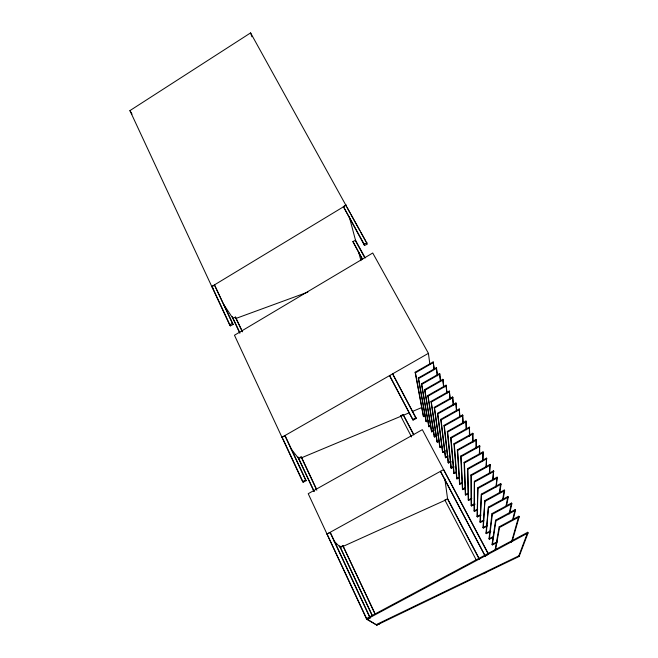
<?xml version="1.0" encoding="UTF-8"?>
<svg xmlns="http://www.w3.org/2000/svg" width="658" height="658" viewBox="0 0 658 658"><rect width="100%" height="100%" fill="white"/><g stroke="black" fill="none" stroke-linecap="round" stroke-linejoin="round"><path stroke-width="0.99" d="M472.74 441.46L472.757 433.252L453.979 443.689L456.668 478.366L456.956 478.901L459.629 477.708M473.069 442.053L472.757 433.252M477.083 510.18L474.393 511.422L474.097 510.871L474.41 481.278L493.582 470.774L493.089 479.559M474.393 511.422L474.41 481.278M476.03 448.443L476.178 439.412L457.335 449.866L459.539 483.72L459.827 484.255L462.5 483.054M476.376 448.04L476.178 439.412M480.949 515.272L477.346 516.933L477.05 516.382L477.889 487.677L497.119 477.157L496.371 486.698M477.346 516.933L477.889 487.677M479.337 454.678L479.616 445.614L460.715 456.076L462.426 489.1L462.714 489.634L465.387 488.425M479.698 454.267L479.616 445.614M482.651 460.945L483.079 451.849L464.104 462.327L465.321 494.503L465.609 495.038L468.29 493.829M483.918 520.799L480.324 522.468L480.019 521.917L481.385 494.109L500.68 483.581L501.042 484.222L499.874 492.151M483.03 460.542L483.079 451.849M480.324 522.468L481.385 494.109M485.974 467.246L486.558 458.124L467.525 468.603L468.233 499.932L468.529 500.475L471.21 499.249M486.369 466.843L486.558 458.124M486.912 526.359L483.309 528.037L483.005 527.486L484.897 500.574L504.267 490.037L504.628 490.679L503.099 499.619M483.309 528.037L484.897 500.574M489.305 473.587L490.062 464.433L470.955 474.928L471.161 505.385L471.449 505.936L475.035 504.291M489.725 473.184L490.062 464.433M490.819 531.516L486.303 533.638L486.007 533.07L488.433 507.079L507.869 496.527L508.231 497.185L506.471 506.125M486.303 533.638L488.433 507.079M492.645 479.962L493.582 470.774M483.424 573.669L486.204 572.328M485.259 556.191L440.457 471.325L485.259 556.191L488.565 554.085L422.329 429.666L308.224 493.697L366.687 619.301L376.82 625.1L519.154 556.438L528.078 532.947L527.708 532.273L366.366 618.627L376.82 625.1L379.724 623.611L376.516 624.927M492.941 537.553L489.322 539.256L489.017 538.696L491.995 513.618L511.496 503.066L511.858 503.715L509.851 512.672M489.322 539.256L492.349 514.276L491.995 513.618M495.91 487.076L497.119 477.157M499.249 493.516L500.68 483.581M496.88 542.76L492.357 544.914L492.052 544.347L495.573 520.207L515.14 509.637L515.51 510.295L513.224 519.261M492.357 544.914L495.926 520.865L495.573 520.207M502.589 499.99L504.267 490.037M495.096 550.022L499.167 526.828L518.808 516.242L519.178 516.908L512.278 540.892M495.581 549.586L499.529 527.486L499.167 526.828M505.936 506.504L507.869 496.527M509.062 514.046L511.496 503.066M512.475 520.239L515.14 509.637M511.414 542.25L518.808 516.242M376.532 624.483L518.841 555.862L527.708 532.273M213.463 289.035L211.794 286.51L214.566 285.144L233.154 324.468L230.341 325.866L229.601 324.789L129.922 110.618L250.591 32.9L367.361 244.085L364.491 245.508L343.361 206.554L346.182 205.156L346.569 206.596M211.794 286.51L346.182 205.156M281.953 437.266L428.407 353.338L372.732 253.001L234.47 335.243L302.581 481.574L303.132 482.224L306.151 480.694L285.531 436.55L284.93 435.777L281.953 437.266L282.562 438.039M425.422 415.856L423.571 416.637L423.3 416.127L415.132 372.231L433.178 361.925L434.362 369.574M423.571 416.637L415.445 372.806L433.49 362.5M428.136 420.906L426.277 421.688L426.006 421.178L418.274 378.005L436.369 367.682L437.504 375.381M426.277 421.688L418.587 378.58L436.69 368.266M430.858 425.973L429 426.762L428.728 426.261L421.433 383.811L439.585 373.481L440.564 380.192M429 426.762L421.745 384.387L439.914 374.065M433.597 431.072L431.738 431.87L431.467 431.36L424.599 389.651L442.826 379.304L443.829 386.929M431.738 431.87L424.92 390.235L443.147 379.896M436.353 436.196L434.486 436.994L434.214 436.484L427.79 395.516L446.075 385.169L447.021 392.826M434.486 436.994L428.111 396.108L446.395 385.752M439.116 441.337L437.249 442.143L436.97 441.633L431.006 401.421L449.34 391.058L450.228 398.756M437.249 442.143L431.327 402.013L449.669 391.65M412.903 419.385L415.938 417.674L392.612 373.851L416.127 418.537L413.06 420.084L389.865 376.36L389.651 375.554L413.06 420.084M441.888 446.511L440.021 447.325L439.75 446.798L434.231 407.36L452.63 396.988L453.452 404.719M440.021 447.325L434.551 407.952L452.959 397.58M444.685 451.709L442.809 452.523L442.53 451.997L437.471 413.331L455.936 402.943L456.685 410.724M442.809 452.523L437.8 413.931L456.274 403.543M447.489 456.923L445.614 457.746L445.334 457.22L440.737 419.335L459.259 408.939L459.926 416.58M445.614 457.746L441.066 419.936L459.597 409.539M451.248 461.76L448.427 463.002L448.147 462.475L444.018 425.372L462.607 414.959L463.191 422.642M448.427 463.002L444.347 425.973L462.944 415.568M454.078 467.024L451.256 468.274L450.977 467.748L447.325 431.442L465.971 421.021L466.497 429.748M451.256 468.274L447.654 432.051L466.308 421.63M455.879 472.789L454.102 473.579L453.814 473.044L450.64 437.545L469.351 427.116L469.763 434.864M454.102 473.579L450.977 438.162L469.689 427.733M456.956 478.901L454.316 444.306L473.094 433.861M459.827 484.255L457.672 450.483L476.515 440.029M462.714 489.634L461.052 456.701L479.962 446.239M327.001 534.041L330.102 532.47L330.571 532.964L370.248 617.878L367.049 619.515L327.001 534.041L443.582 469.598L488.507 554.53M465.609 495.038L464.449 462.952L483.424 452.474M468.529 500.475L467.863 469.236L486.904 458.749M471.449 505.936L471.301 475.561L490.407 465.066M474.755 481.919L493.936 471.416M478.234 488.318L497.473 477.798M481.73 494.75L501.042 484.222M485.25 501.223L504.628 490.679M488.787 507.729L508.231 497.185M492.349 514.276L511.858 503.715M495.926 520.865L515.51 510.295M499.529 527.486L519.178 516.908M528.078 532.947L366.687 619.301L370.248 617.878M375.389 614.391L342.9 545.721L340.079 547.152L372.181 615.666M341.181 547.201L343.295 546.132M444.898 500.368L447.555 498.608L479.559 559.316M316.408 488.935L301.635 457.524L301.134 456.866L298.419 458.239L314.055 491.616M400.73 416.341L400.582 415.798L403.198 414.482L413.619 434.239M302.581 481.574L305.608 480.044L306.151 480.694M362.435 259.573L352.902 241.56L355.517 240.269L365.239 257.952M364.491 245.508L364.162 244.159L367.032 242.728M242.506 331.747L235.424 317.074L232.874 318.332L239.734 332.973M229.601 324.789L232.43 323.382L233.154 324.468M496 549.586L497.81 548.723M492.052 544.347L497.481 541.773M489.017 538.696L493.541 536.566M486.007 533.07L490.523 530.957M483.005 527.486L487.512 525.38M480.019 521.917L483.622 520.248M477.05 516.382L480.653 514.721M474.097 510.871L477.692 509.218M471.161 505.385L474.747 503.748M468.233 499.932L471.811 498.303M343.279 546.296L445.762 499.981M465.321 494.503L468.002 493.286M462.426 489.1L465.099 487.891M459.539 483.72L462.212 482.52M456.668 478.366L459.342 477.182M453.814 473.044L456.479 471.86M450.977 467.748L453.79 466.497M448.147 462.475L450.023 461.645M445.334 457.22L448.147 455.994M442.53 451.997L445.343 450.779M439.75 446.798L441.617 445.992M436.97 441.633L438.837 440.827M434.214 436.484L437.002 435.283M431.467 431.36L434.255 430.168M428.728 426.261L430.587 425.471M426.006 421.178L427.865 420.396M423.3 416.127L425.15 415.354M300.821 458.091L409.457 412.698M412.286 411.513L421.737 407.565M235.457 318.62L307.862 292.111M334.091 541.156L340.482 547.555M290.754 448.476L298.929 458.881M223.498 304.177L233.532 319.327M129.922 110.618L132.019 114.105M347.062 207.492L350.031 212.847M351.018 214.631L359.934 230.695M360.921 232.48L365.873 241.404M343.361 206.554L364.162 244.159M356.332 242.383L364.573 257.385M352.902 241.56L362.607 259.26M518.841 555.862L519.154 556.438M415.132 372.231L415.445 372.806M418.274 378.005L418.587 378.58M421.433 383.811L421.745 384.387M424.599 389.651L424.92 390.235M427.79 395.516L428.111 396.108M431.006 401.421L431.327 402.013M434.231 407.36L434.551 407.952M437.471 413.331L437.8 413.931M440.737 419.335L441.066 419.936M444.018 425.372L444.347 425.973M447.325 431.442L447.654 432.051M450.64 437.545L450.977 438.162M453.979 443.689L454.316 444.306M457.335 449.866L457.672 450.483M460.715 456.076L461.052 456.701M464.104 462.327L464.449 462.952M467.525 468.603L467.863 469.236M470.955 474.928L471.301 475.561M403.864 416.119L413.783 434.938M478.588 557.869L447.621 499.134L444.841 478.769M400.582 415.798L411.579 436.978M444.841 499.981L476.293 560.098M235.424 317.074L242.3 331.698M301.134 456.866L316.811 490.226M342.9 545.721L375.085 614.185M232.225 316.539L239.948 333.014M298.066 457.03L314.096 491.246M339.618 545.712L372.058 614.942M214.566 285.144L232.43 323.382M284.93 435.777L305.608 480.044M330.102 532.47L369.895 617.665M212.567 287.678L230.341 325.866M282.989 438.96L303.132 482.224M250.591 32.9L251.924 36.782M349.349 217.058L355.937 241.856M358.569 251.775L360.946 260.7M403.198 414.482L403.395 415.231M415.938 417.674L416.127 418.537M428.407 353.338L429.913 364.499M433.178 361.925L434.05 369.006M436.369 367.682L437.307 375.833M439.585 373.481L440.441 381.492M442.826 379.304L443.615 387.365M446.075 385.169L446.798 393.262M449.34 391.058L449.99 399.2M452.63 396.988L453.197 405.163M455.936 402.943L456.413 410.97M459.259 408.939L459.654 416.999M462.607 414.959L462.903 423.061M465.971 421.021L466.168 429.164M469.351 427.116L469.458 436.312"/></g></svg>
